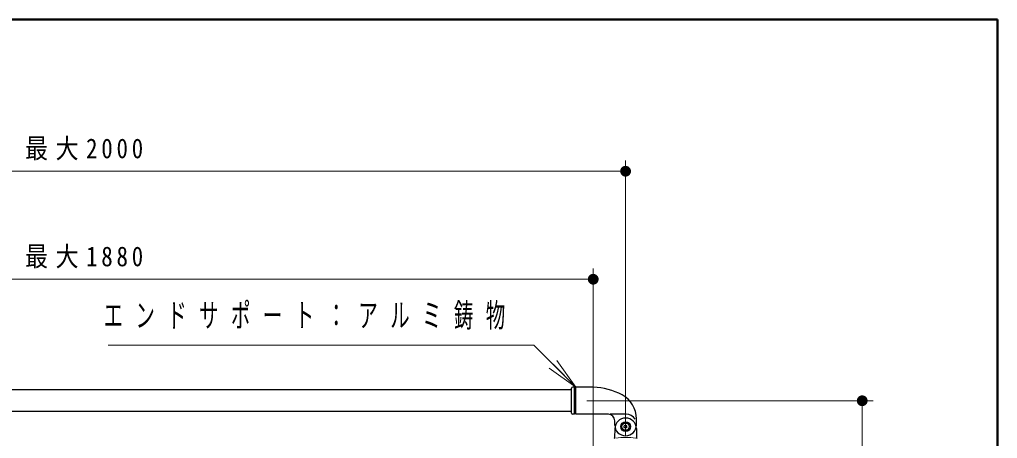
# Model space of a CAD drawing. Units: millimetres on the paper, scale 1:20. Extents: x -365 to 0, y 0 to 257.
# Drawn here: x -90.6 to 0, y 218.2 to 257 of the extents above; entities that cross this region are included whole.
import ezdxf

# ---------------------------------------------------------------- set-up
doc = ezdxf.new("R2010")
doc.units = ezdxf.units.MM
doc.layers.add('LY_1', color=4, linetype='Continuous', lineweight=25)
doc.layers.add('LY_3', color=7, linetype='Continuous', lineweight=13)
doc.styles.add('ＭＳ ゴシック', font='')
doc.styles.get('ＭＳ ゴシック').set_extended_font_data('MS Gothic')

# ---------------------------------------------------------------- blocks, each defined once
blk = doc.blocks.new('filled_dot')
at = {"color": 0, "linetype": 'Continuous', "lineweight": -2, "const_width": 1.25}
blk.add_lwpolyline([(-0.625, 0, 1), (0.625, 0, 1)], format="xyb", close=True, dxfattribs=at)

msp = doc.modelspace()

# ---------------------------------------------------------------- linework, layer by layer
at = {"layer": 'LY_1', "color": 7, "lineweight": 13}
for p, q in [((-34.455, 218.458), (-34.455, 243.958)), ((-134.455, 242.958), (-34.455, 242.958)), ((-37.455, 215.958), (-37.455, 233.958)), ((-131.455, 232.958), (-37.455, 232.958)), ((-39.055, 222.958), (-41.53, 224.726)), ((-39.055, 222.958), (-41.176, 225.08)), ((-40.823, 225.433), (-39.055, 222.958)), ((-38.055, 221.708), (-11.53, 221.708)), ((-12.53, 221.708), (-12.53, 166.708))]:
    msp.add_line(p, q, dxfattribs=at)
at = {"layer": 'LY_1', "color": 7}
for p, q in [((-39.205, 222.958), (-39.355, 222.958)), ((-39.205, 220.458), (-39.205, 222.958)), ((-37.455, 222.958), (-39.055, 222.958)), ((-39.055, 220.458), (-39.055, 222.958)), ((-39.455, 220.558), (-39.455, 222.858)), ((-39.205, 220.458), (-39.355, 220.458)), ((-36.055, 220.458), (-39.055, 220.458)), ((-34.405, 220.458), (-35.877, 220.458)), ((-35.455, 219.458), (-35.455, 219.858)), ((-34.455, 219.453), (-34.58, 219.381)), ((-34.58, 219.236), (-34.58, 219.381)), ((-34.33, 219.381), (-34.455, 219.453)), ((-34.33, 219.236), (-34.33, 219.381)), ((-33.455, 219.458), (-33.455, 220.043)), ((-34.455, 219.164), (-34.58, 219.236)), ((-34.33, 219.236), (-34.455, 219.164))]:
    msp.add_line(p, q, dxfattribs=at)
at = {"layer": 'LY_1', "color": 190}
for p, q in [((-39.455, 222.708), (-129.205, 222.708)), ((-39.455, 220.708), (-129.205, 220.708))]:
    msp.add_line(p, q, dxfattribs=at)
at = {"layer": 'LY_1'}
for p, q in [((-35.455, 219.131), (-35.474, 218.267)), ((-33.455, 219.131), (-33.436, 218.267))]:
    msp.add_line(p, q, dxfattribs=at)
at = {"layer": 'LY_1', "color": 7, "lineweight": 13}
msp.add_lwpolyline([(-39.055, 222.958), (-42.951, 226.855), (-82.409, 226.855)], dxfattribs=at)
at = {"layer": 'LY_1', "color": 7}
msp.add_circle((-34.455, 219.308), 0.45, dxfattribs=at)
at = {"layer": 'LY_1'}
msp.add_circle((-34.455, 219.308), 0.338, dxfattribs=at)
at = {"layer": 'LY_1', "color": 7}
for centre, radius, start, end in [((-39.355, 222.858), 0.1, 90, 180), ((-39.13, 222.958), 0.075, 180, 0), ((-37.613, 216.96), 6, 61.73394, 88.49598), ((-35.955, 220.043), 2.5, 0, 61.73394), ((-39.355, 220.558), 0.1, 180, 270), ((-39.13, 220.458), 0.075, 0, 180), ((-36.055, 219.858), 0.6, 0, 90), ((-34.405, 219.458), 1, 32.50253, 90), ((-34.455, 219.458), 1, 180, 0)]:
    msp.add_arc(centre, radius, start, end, dxfattribs=at)
at = {"layer": 'LY_1'}
for centre, radius, start, end in [((-34.455, 219.108), 1, 1.27381, 178.72619), ((-35.524, 218.268), 0.05, 279.65121, 358.72619), ((-33.386, 218.268), 0.05, 181.27381, 260.34879)]:
    msp.add_arc(centre, radius, start, end, dxfattribs=at)
at = {"layer": 'LY_1', "color": 120, "lineweight": 13}
msp.add_arc((-34.455, 211.982), 6.326, 81.432, 98.30965, dxfattribs=at)
at = {"layer": 'LY_3', "lineweight": 50}
for p, q in [((0, 257), (-365, 257)), ((0, 0), (0, 257))]:
    msp.add_line(p, q, dxfattribs=at)

# ---------------------------------------------------------------- block references
at = {"layer": 'LY_1', "color": 7, "lineweight": 13, "xscale": 0.4, "yscale": 0.4}
for p, rotation in [((-34.455, 242.958), 180), ((-37.455, 232.958), 180), ((-12.53, 221.708), 270)]:
    msp.add_blockref('filled_dot', p, dxfattribs=dict(at, rotation=rotation))

# ---------------------------------------------------------------- texts
at = {"layer": 'LY_1', "color": 7, "style": 'ＭＳ ゴシック'}
for s, insert, char_height, attachment_point in [('\\T1.33;\\W0.85;最大2000', (-84.455, 243.958), 1.833, 8), ('\\T1.33;\\W0.85;最大1880', (-84.455, 233.958), 1.833, 8), ('\\T1.64;\\W0.6;エンドサポート：アルミ鋳物', (-82.826, 229.505), 2.199, 4)]:
    msp.add_mtext(s, dxfattribs=dict(at, insert=insert, char_height=char_height, attachment_point=attachment_point))

doc.saveas('drawing.dxf')
